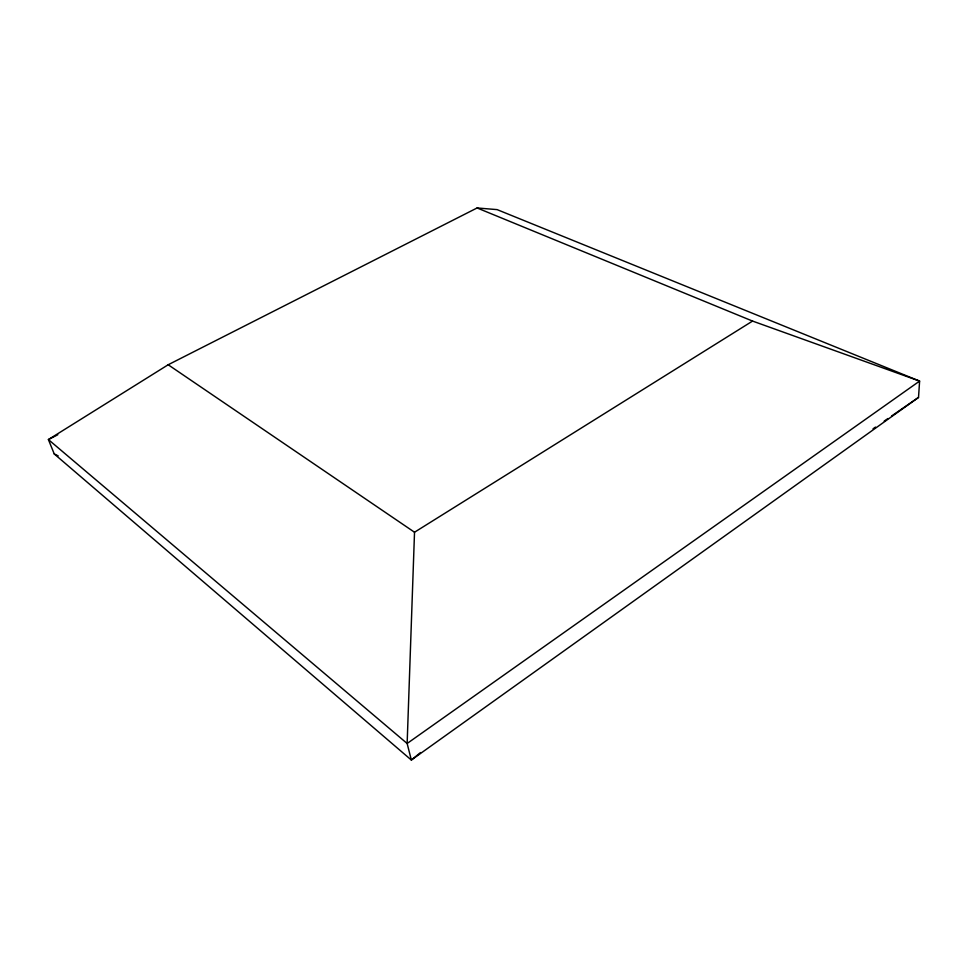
<?xml version="1.0" encoding="UTF-8"?>
<svg xmlns="http://www.w3.org/2000/svg" width="968" height="968" viewBox="0 0 968 968"><rect width="100%" height="100%" fill="white"/><g stroke="black" fill="none" stroke-linecap="round" stroke-linejoin="round"><path stroke-width="1.45" d="M57.802 434.741L48.4 439.569L407.141 743.485L919.6 381.089L752.56 321.074L414.522 532.231L407.141 743.485L411.339 760.037L918.523 397.424L919.6 381.089L497.116 209.62L477.103 207.963L168.178 364.754L48.4 439.569L54.256 453.956L411.339 760.037L420.511 752.547M873.039 428.8L875.52 427.082M884.207 421.092L887.934 418.527M891.601 415.998L918.523 397.424M477.103 207.963L752.56 321.074M54.256 453.956L58.177 455.88M168.178 364.754L414.522 532.231"/></g></svg>
